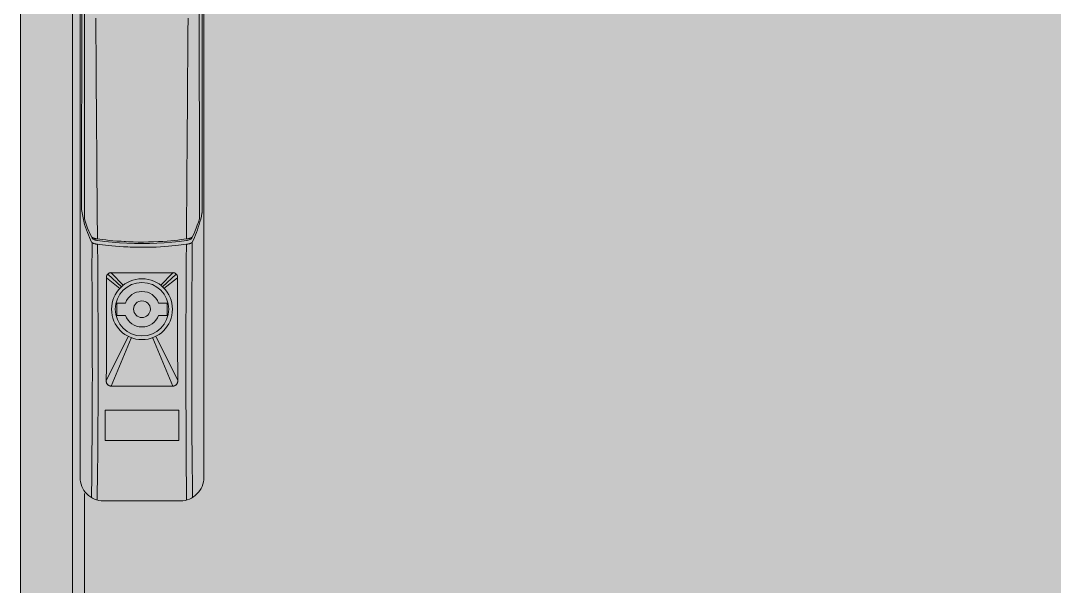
# Model space of a CAD drawing. Header units: millimetres. Extents: x 6914 to 9858, y -2771 to -210.
# Drawn here: x 8621.2 to 8930.4, y -1521 to -1351.7 of the extents above; entities that cross this region are included whole.
import ezdxf

# ---------------------------------------------------------------- set-up
doc = ezdxf.new("R2010")
doc.units = ezdxf.units.MM
doc.layers.get('0').update_dxf_attribs({"lineweight": 9})
doc.layers.add('THICK', color=7, linetype='Continuous', lineweight=13)
doc.layers.add('Штриховка шкафов', color=7, linetype='Continuous', lineweight=9)

# ---------------------------------------------------------------- blocks, each defined once
blk = doc.blocks.new('Из_буфера32398')
at = {"ltscale": 100}
h = blk.add_hatch(color=251, dxfattribs=at)
edge = h.paths.add_edge_path()
edge.add_arc((-11.52, -268.51), 7, 180, 270, ccw=False)
edge.add_line((-18.52, -268.51), (-18.52, -7))
edge.add_arc((-11.52, -7), 7, 90, 180, ccw=False)
edge.add_line((-11.52, 0), (11.52, 0))
edge.add_arc((11.52, -7), 7, 0, 90, ccw=False)
edge.add_line((18.52, -7), (18.52, -268.51))
edge.add_arc((11.52, -268.51), 7, 270, 360, ccw=False)
edge.add_line((11.52, -275.51), (-11.52, -275.51))
for p, q in [((-17.07, -55.2), (-17.19, -186.87)), ((17.07, -55.21), (17.19, -186.88)), ((-7.5, -220.03), (-7.5, -216.33)), ((7.55, -216.33), (7.55, -220.03))]:
    blk.add_line(p, q, dxfattribs=at)
blk.add_lwpolyline([(-11.52, -275.51, -0.414214), (-18.52, -268.51), (-18.52, -7, -0.414214), (-11.52, 0), (11.52, 0, -0.414214), (18.52, -7), (18.52, -268.51, -0.414214), (11.52, -275.51)], format="xyb", close=True, dxfattribs=at)
blk.add_lwpolyline([(-11.04, -248.42), (11.06, -248.42), (11.06, -257.49), (-11.04, -257.49)], close=True, dxfattribs=at)
blk.add_circle((0.02, -218.18), 9.1, dxfattribs=at)
at = {"layer": 'THICK'}
for p, q in [((-17.97, -75.85), (-18.04, -188.3)), ((17.97, -75.86), (18.04, -188.31)), ((-13.8, -131.07), (-13.79, -132.5)), ((-13.79, -132.5), (-13.78, -133.93)), ((13.79, -132.51), (13.78, -133.94)), ((13.8, -131.08), (13.79, -132.51)), ((-13.78, -133.93), (-13.77, -135.36)), ((-13.77, -135.36), (-13.76, -136.8)), ((13.77, -135.37), (13.76, -136.81)), ((13.78, -133.94), (13.77, -135.37)), ((-13.76, -136.8), (-13.75, -138.23)), ((-13.75, -138.23), (-13.73, -139.66)), ((13.75, -138.24), (13.73, -139.67)), ((13.76, -136.81), (13.75, -138.24)), ((-13.73, -139.66), (-13.72, -141.09)), ((-13.72, -141.09), (-13.7, -144.29)), ((13.72, -141.1), (13.7, -144.3)), ((13.73, -139.67), (13.72, -141.1)), ((-13.7, -144.29), (-13.68, -147.45)), ((13.7, -144.3), (13.68, -147.46)), ((-13.68, -147.45), (-13.66, -150.59)), ((13.68, -147.46), (13.66, -150.6)), ((-13.66, -150.59), (-13.64, -153.71)), ((13.66, -150.6), (13.64, -153.72)), ((-13.64, -153.71), (-13.62, -156.79)), ((13.64, -153.72), (13.62, -156.8)), ((-13.62, -156.79), (-13.59, -159.85)), ((13.62, -156.8), (13.59, -159.86)), ((-13.59, -159.85), (-13.57, -162.88)), ((13.59, -159.86), (13.57, -162.89)), ((-13.57, -162.88), (-13.55, -165.89)), ((13.57, -162.89), (13.55, -165.9)), ((-13.55, -165.89), (-13.53, -168.87)), ((13.55, -165.9), (13.53, -168.88)), ((-13.53, -168.87), (-13.51, -171.82)), ((13.53, -168.88), (13.51, -171.83)), ((-13.51, -171.82), (-13.48, -174.74)), ((13.51, -171.83), (13.48, -174.75)), ((-13.48, -174.74), (-13.46, -177.64)), ((13.48, -174.75), (13.46, -177.65)), ((-13.46, -177.64), (-13.44, -180.5)), ((13.46, -177.65), (13.44, -180.51)), ((-13.44, -180.5), (-13.42, -183.35)), ((13.44, -180.51), (13.42, -183.36)), ((-13.42, -183.35), (-13.4, -186.16)), ((13.42, -183.36), (13.4, -186.17)), ((-18.04, -188.3), (-17.13, -192.83)), ((-17.19, -191.02), (-17.19, -186.87)), ((-13.4, -186.16), (-13.38, -188.95)), ((13.4, -186.17), (13.38, -188.96)), ((17.19, -191.03), (17.19, -186.88)), ((18.04, -188.31), (18.04, -188.53)), ((18.04, -188.53), (18.04, -188.6)), ((-16.89, -192.09), (-17.17, -191.16)), ((-13.38, -188.95), (-13.35, -191.71)), ((13.38, -188.96), (13.36, -191.72)), ((16.89, -192.1), (17.17, -191.17)), ((17.58, -191.19), (17.36, -192.02)), ((17.78, -190.34), (17.58, -191.19)), ((17.95, -189.47), (17.78, -190.34)), ((17.96, -189.43), (17.95, -189.47)), ((17.97, -189.38), (17.96, -189.43)), ((17.98, -189.32), (17.97, -189.38)), ((17.99, -189.27), (17.98, -189.32)), ((18, -189.15), (17.99, -189.21)), ((17.99, -189.21), (17.99, -189.27)), ((18.01, -189.04), (18, -189.09)), ((18, -189.09), (18, -189.15)), ((18.02, -188.92), (18.01, -188.98)), ((18.01, -188.98), (18.01, -189.04)), ((18.03, -188.8), (18.02, -188.86)), ((18.02, -188.86), (18.02, -188.92)), ((18.04, -188.6), (18.03, -188.67)), ((18.03, -188.67), (18.03, -188.74)), ((18.03, -188.74), (18.03, -188.8)), ((-17.13, -192.83), (-16.87, -193.63)), ((-16.57, -193.01), (-16.89, -192.09)), ((-16.87, -193.63), (-16.6, -194.41)), ((-16.6, -194.41), (-16.32, -195.18)), ((-16.23, -193.94), (-16.57, -193.01)), ((-15.85, -194.87), (-16.23, -193.94)), ((-13.35, -191.71), (-13.33, -194.44)), ((-13.33, -194.44), (-13.32, -197.14)), ((13.34, -194.45), (13.32, -197.15)), ((13.36, -191.72), (13.34, -194.45)), ((15.85, -194.88), (16.23, -193.95)), ((16.23, -193.95), (16.57, -193.02)), ((16.61, -194.42), (16.32, -195.19)), ((16.57, -193.02), (16.89, -192.1)), ((16.87, -193.64), (16.61, -194.42)), ((17.13, -192.84), (16.87, -193.64)), ((17.36, -192.02), (17.13, -192.84)), ((-16.32, -195.18), (-16.02, -195.94)), ((-16.02, -195.94), (-15.71, -196.68)), ((-15.79, -195.03), (-15.85, -194.87)), ((-15.42, -195.88), (-15.79, -195.03)), ((-15.71, -196.68), (-15.38, -197.41)), ((-15, -196.6), (-15.42, -195.88)), ((-15.38, -197.41), (-15.05, -198.12)), ((-14.97, -196.62), (-15, -196.6)), ((-14.92, -196.89), (-15, -196.6)), ((-14.94, -196.65), (-14.97, -196.62)), ((-14.9, -196.68), (-14.94, -196.65)), ((-14.83, -196.99), (-14.92, -196.89)), ((-14.86, -196.7), (-14.9, -196.68)), ((-14.82, -196.73), (-14.86, -196.7)), ((-14.8, -197.02), (-14.83, -196.99)), ((-14.77, -196.76), (-14.82, -196.73)), ((-14.71, -197.1), (-14.8, -197.02)), ((-14.71, -196.79), (-14.77, -196.76)), ((-14.65, -196.82), (-14.71, -196.79)), ((-14.6, -197.18), (-14.71, -197.1)), ((-14.58, -196.85), (-14.65, -196.82)), ((-14.47, -197.26), (-14.6, -197.18)), ((-14.5, -196.88), (-14.58, -196.85)), ((-14.42, -196.91), (-14.5, -196.88)), ((-14.33, -197.33), (-14.47, -197.26)), ((-14.33, -196.94), (-14.42, -196.91)), ((-14.23, -196.97), (-14.33, -196.94)), ((-14.14, -197.41), (-14.33, -197.33)), ((-14.13, -197), (-14.23, -196.97)), ((-14.02, -197.45), (-14.14, -197.41)), ((-14.01, -197.03), (-14.13, -197)), ((-13.86, -197.51), (-14.02, -197.45)), ((-13.89, -197.05), (-14.01, -197.03)), ((-13.76, -197.08), (-13.89, -197.05)), ((-13.69, -197.55), (-13.86, -197.51)), ((-13.62, -197.1), (-13.76, -197.08)), ((-13.51, -197.59), (-13.69, -197.55)), ((-13.47, -197.12), (-13.62, -197.1)), ((-13.33, -197.62), (-13.51, -197.59)), ((-13.32, -197.14), (-13.47, -197.12)), ((-11.13, -197.9), (-13.33, -197.62)), ((-12.54, -197.25), (-13.32, -197.14)), ((-11.69, -197.35), (-12.54, -197.25)), ((-10.76, -197.46), (-11.69, -197.35)), ((-9.75, -197.57), (-10.76, -197.46)), ((-8.67, -197.67), (-9.75, -197.57)), ((-7.5, -197.77), (-8.67, -197.67)), ((-6.25, -197.86), (-7.5, -197.77)), ((6.25, -197.87), (7.5, -197.78)), ((7.5, -197.78), (8.67, -197.68)), ((8.67, -197.68), (9.75, -197.58)), ((9.75, -197.58), (10.76, -197.47)), ((10.76, -197.47), (11.69, -197.36)), ((11.13, -197.91), (13.33, -197.63)), ((11.69, -197.36), (12.54, -197.26)), ((12.54, -197.26), (13.32, -197.15)), ((13.32, -197.15), (13.47, -197.13)), ((13.33, -197.63), (13.51, -197.6)), ((13.47, -197.13), (13.62, -197.11)), ((13.51, -197.6), (13.69, -197.56)), ((13.62, -197.11), (13.76, -197.09)), ((13.69, -197.56), (13.86, -197.52)), ((13.76, -197.09), (13.89, -197.06)), ((13.86, -197.52), (14.03, -197.46)), ((13.89, -197.06), (14.01, -197.04)), ((14.01, -197.04), (14.13, -197.01)), ((14.03, -197.46), (14.14, -197.42)), ((14.13, -197.01), (14.23, -196.98)), ((14.14, -197.42), (14.33, -197.34)), ((14.23, -196.98), (14.33, -196.95)), ((14.33, -196.95), (14.42, -196.92)), ((14.33, -197.34), (14.47, -197.27)), ((14.42, -196.92), (14.5, -196.89)), ((14.47, -197.27), (14.6, -197.19)), ((14.5, -196.89), (14.58, -196.86)), ((14.58, -196.86), (14.65, -196.83)), ((14.6, -197.19), (14.71, -197.11)), ((14.65, -196.83), (14.71, -196.8)), ((14.71, -196.8), (14.77, -196.77)), ((14.71, -197.11), (14.8, -197.03)), ((14.77, -196.77), (14.82, -196.74)), ((14.8, -197.03), (14.83, -197)), ((14.82, -196.74), (14.86, -196.71)), ((14.83, -197), (14.92, -196.9)), ((14.86, -196.71), (14.91, -196.69)), ((14.91, -196.69), (14.94, -196.66)), ((14.92, -196.9), (15, -196.61)), ((14.94, -196.66), (14.97, -196.63)), ((14.97, -196.63), (15, -196.61)), ((15, -196.61), (15.42, -195.89)), ((15.38, -197.42), (15.05, -198.13)), ((15.71, -196.69), (15.38, -197.42)), ((15.42, -195.89), (15.79, -195.04)), ((16.02, -195.95), (15.71, -196.69)), ((15.79, -195.04), (15.85, -194.88)), ((16.32, -195.19), (16.02, -195.95)), ((-15.05, -198.12), (-15.03, -198.15)), ((-15.03, -198.15), (-15.01, -198.17)), ((-15.01, -198.17), (-14.99, -198.19)), ((-14.99, -198.19), (-14.96, -198.22)), ((-14.96, -198.22), (-14.93, -198.24)), ((-14.93, -198.24), (-14.94, -207.56)), ((-14.93, -198.24), (-14.9, -198.27)), ((-14.9, -198.27), (-14.86, -198.3)), ((-14.86, -198.3), (-14.82, -198.33)), ((-14.82, -198.33), (-14.77, -198.35)), ((-14.77, -198.35), (-14.71, -198.38)), ((-14.71, -198.38), (-14.65, -198.41)), ((-14.65, -198.41), (-14.59, -198.44)), ((-14.59, -198.44), (-14.51, -198.47)), ((-14.51, -198.47), (-14.43, -198.5)), ((-14.43, -198.5), (-14.34, -198.53)), ((-14.34, -198.53), (-14.24, -198.56)), ((-14.24, -198.56), (-14.13, -198.59)), ((-14.13, -198.59), (-14.02, -198.62)), ((-14.02, -198.62), (-13.9, -198.65)), ((-13.9, -198.65), (-13.76, -198.68)), ((-13.76, -198.68), (-13.62, -198.7)), ((-13.62, -198.7), (-13.47, -198.72)), ((-13.47, -198.72), (-13.3, -198.74)), ((-13.3, -198.74), (-12.57, -198.84)), ((-13.26, -198.75), (-13.22, -204.75)), ((-12.57, -198.84), (-11.78, -198.94)), ((-11.78, -198.94), (-10.91, -199.04)), ((-8.92, -198.13), (-11.13, -197.9)), ((-10.91, -199.04), (-9.98, -199.14)), ((-9.98, -199.14), (-8.98, -199.24)), ((-8.98, -199.24), (-7.91, -199.33)), ((-6.7, -198.31), (-8.92, -198.13)), ((-7.91, -199.33), (-6.78, -199.42)), ((-6.78, -199.42), (-5.56, -199.49)), ((-4.48, -198.44), (-6.7, -198.31)), ((-4.92, -197.94), (-6.25, -197.86)), ((-5.56, -199.49), (-4.26, -199.56)), ((-5.32, -197.92), (-4.03, -197.99)), ((-3.52, -199.6), (-4.96, -199.53)), ((-3.51, -198), (-4.92, -197.94)), ((-2.25, -198.51), (-4.48, -198.44)), ((-4.43, -198.45), (-2.21, -198.52)), ((-4.26, -199.56), (-2.85, -199.61)), ((-4.03, -197.99), (-2.64, -198.04)), ((-1.98, -199.64), (-3.52, -199.6)), ((-2.64, -198.04), (-1.16, -198.07)), ((-2.21, -198.52), (0.02, -198.55)), ((-0.35, -199.66), (-1.98, -199.64)), ((-1.16, -198.07), (0.43, -198.07)), ((1.31, -199.65), (-0.35, -199.66)), ((0.02, -198.55), (2.25, -198.52)), ((0.43, -198.07), (2.01, -198.05)), ((2.85, -199.62), (1.31, -199.65)), ((2.01, -198.05), (3.51, -198.01)), ((2.25, -198.52), (4.48, -198.45)), ((4.26, -199.57), (2.85, -199.62)), ((3.51, -198.01), (4.92, -197.95)), ((5.56, -199.5), (4.26, -199.57)), ((4.48, -198.45), (6.7, -198.32)), ((4.92, -197.95), (6.25, -197.87)), ((6.78, -199.43), (5.56, -199.5)), ((6.7, -198.32), (8.92, -198.14)), ((7.91, -199.34), (6.78, -199.43)), ((8.98, -199.25), (7.91, -199.34)), ((8.92, -198.14), (11.13, -197.91)), ((9.98, -199.15), (8.98, -199.25)), ((10.91, -199.05), (9.98, -199.15)), ((11.78, -198.95), (10.91, -199.05)), ((12.58, -198.85), (11.78, -198.95)), ((13.31, -198.75), (12.58, -198.85)), ((13.31, -198.75), (13.27, -203.5)), ((13.47, -198.73), (13.31, -198.75)), ((13.62, -198.71), (13.47, -198.73)), ((13.76, -198.69), (13.62, -198.71)), ((13.9, -198.66), (13.76, -198.69)), ((14.02, -198.63), (13.9, -198.66)), ((14.14, -198.6), (14.02, -198.63)), ((14.24, -198.57), (14.14, -198.6)), ((14.34, -198.54), (14.24, -198.57)), ((14.43, -198.51), (14.34, -198.54)), ((14.51, -198.48), (14.43, -198.51)), ((14.59, -198.45), (14.51, -198.48)), ((14.65, -198.42), (14.59, -198.45)), ((14.71, -198.39), (14.65, -198.42)), ((14.77, -198.36), (14.71, -198.39)), ((14.82, -198.34), (14.77, -198.36)), ((14.86, -198.31), (14.82, -198.34)), ((14.9, -198.28), (14.86, -198.31)), ((14.93, -198.25), (14.9, -198.28)), ((14.96, -198.23), (14.93, -198.25)), ((14.99, -198.2), (14.96, -198.23)), ((15.01, -198.18), (14.99, -198.2)), ((15.05, -198.13), (15.01, -202.89)), ((15.03, -198.15), (15.01, -198.18)), ((15.05, -198.13), (15.03, -198.15)), ((13.27, -203.5), (13.24, -208.16)), ((15.01, -202.89), (14.98, -207.55)), ((-13.22, -204.75), (-13.18, -210.61)), ((-14.94, -207.56), (-14.91, -212.14)), ((-10.61, -208.58), (-10.6, -208.51)), ((-10.61, -208.64), (-10.61, -208.58)), ((-10.61, -208.71), (-10.61, -208.64)), ((-10.6, -208.78), (-10.61, -208.71)), ((-10.6, -208.51), (-10.59, -208.44)), ((-10.59, -210.21), (-10.6, -208.78)), ((-6.56, -211.96), (-10.6, -208.78)), ((-10.59, -208.44), (-10.58, -208.38)), ((-10.58, -211.6), (-10.59, -210.21)), ((-10.58, -208.38), (-10.57, -208.31)), ((-10.57, -208.31), (-10.55, -208.24)), ((-10.55, -208.24), (-10.53, -208.18)), ((-10.53, -208.18), (-10.51, -208.11)), ((-10.51, -208.11), (-10.48, -208.05)), ((-10.48, -208.05), (-10.45, -207.99)), ((-10.45, -207.99), (-10.42, -207.93)), ((-10.42, -207.93), (-10.38, -207.87)), ((-10.38, -207.87), (-10.34, -207.81)), ((-10.34, -207.81), (-10.3, -207.76)), ((-10.3, -207.76), (-10.26, -207.71)), ((-10.26, -207.71), (-10.21, -207.66)), ((-10.21, -207.66), (-10.17, -207.62)), ((-6.06, -211.47), (-10.21, -207.66)), ((-10.17, -207.62), (-10.12, -207.58)), ((-10.12, -207.58), (-10.08, -207.54)), ((-10.08, -207.54), (-10.03, -207.5)), ((-10.03, -207.5), (-9.98, -207.47)), ((-9.98, -207.47), (-9.92, -207.43)), ((-9.92, -207.43), (-9.87, -207.4)), ((-9.87, -207.4), (-9.81, -207.38)), ((-9.81, -207.38), (-9.76, -207.35)), ((-9.76, -207.35), (-9.7, -207.33)), ((-9.7, -207.33), (-9.64, -207.31)), ((-9.64, -207.31), (-9.58, -207.29)), ((-9.58, -207.29), (-9.52, -207.28)), ((-9.52, -207.28), (-9.46, -207.26)), ((-9.46, -207.26), (-9.4, -207.25)), ((-9.4, -207.25), (-9.34, -207.25)), ((-9.34, -207.25), (-9.28, -207.24)), ((-9.28, -207.24), (-9.22, -207.24)), ((-9.22, -207.24), (-9.16, -207.25)), ((-9.16, -207.25), (-8.46, -207.25)), ((-5.52, -211.04), (-9.16, -207.25)), ((-8.46, -207.25), (-7.79, -207.25)), ((-7.79, -207.25), (-7.13, -207.25)), ((-7.13, -207.25), (-6.5, -207.26)), ((-6.5, -207.26), (-5.88, -207.26)), ((-5.88, -207.26), (-5.28, -207.26)), ((-5.44, -207.26), (-5.39, -207.26)), ((-5.39, -207.26), (-5.03, -207.26)), ((-5.03, -207.26), (-4.93, -207.26)), ((-4.93, -207.26), (-4.57, -207.26)), ((-4.57, -207.26), (-4.44, -207.26)), ((-4.44, -207.26), (-4.11, -207.26)), ((-4.11, -207.26), (-3.88, -207.26)), ((-3.88, -207.26), (-3.65, -207.27)), ((-3.65, -207.27), (-3.23, -207.27)), ((-3.23, -207.27), (-3.19, -207.27)), ((-3.19, -207.27), (-2.73, -207.28)), ((-2.73, -207.28), (-2.4, -207.28)), ((-2.4, -207.28), (-2.27, -207.28)), ((-2.27, -207.28), (-1.82, -207.28)), ((-1.82, -207.28), (-1.36, -207.29)), ((-1.36, -207.29), (-1.03, -207.29)), ((-1.03, -207.29), (-0.9, -207.29)), ((-0.9, -207.29), (-0.44, -207.29)), ((-0.44, -207.29), (0.02, -207.29)), ((0.02, -207.29), (0.48, -207.29)), ((0.48, -207.29), (0.94, -207.29)), ((0.94, -207.29), (1.03, -207.29)), ((1.03, -207.29), (1.4, -207.29)), ((1.4, -207.29), (1.86, -207.28)), ((1.86, -207.28), (2.32, -207.28)), ((2.32, -207.28), (2.4, -207.28)), ((2.4, -207.28), (2.78, -207.27)), ((2.78, -207.27), (3.24, -207.27)), ((3.24, -207.27), (3.7, -207.27)), ((3.7, -207.27), (3.89, -207.26)), ((3.89, -207.26), (4.16, -207.26)), ((4.16, -207.26), (4.44, -207.26)), ((4.44, -207.26), (4.62, -207.26)), ((4.62, -207.26), (4.94, -207.26)), ((4.94, -207.26), (5.08, -207.26)), ((5.08, -207.26), (5.4, -207.26)), ((5.4, -207.26), (5.49, -207.26)), ((5.5, -207.26), (6.21, -207.25)), ((5.57, -211.04), (9.21, -207.25)), ((6.11, -211.47), (10.27, -207.65)), ((6.21, -207.25), (6.87, -207.25)), ((6.6, -211.96), (10.65, -208.77)), ((6.87, -207.25), (7.5, -207.25)), ((7.5, -207.25), (8.1, -207.25)), ((8.1, -207.25), (8.67, -207.25)), ((8.67, -207.25), (9.21, -207.25)), ((9.21, -207.25), (9.27, -207.24)), ((9.27, -207.24), (9.33, -207.24)), ((9.33, -207.24), (9.39, -207.25)), ((9.39, -207.25), (9.45, -207.25)), ((9.45, -207.25), (9.51, -207.26)), ((9.51, -207.26), (9.57, -207.27)), ((9.57, -207.27), (9.63, -207.29)), ((9.63, -207.29), (9.69, -207.3)), ((9.69, -207.3), (9.75, -207.32)), ((9.75, -207.32), (9.81, -207.34)), ((9.81, -207.34), (9.87, -207.37)), ((9.87, -207.37), (9.92, -207.4)), ((9.92, -207.4), (9.98, -207.43)), ((9.98, -207.43), (10.03, -207.46)), ((10.03, -207.46), (10.08, -207.49)), ((10.08, -207.49), (10.13, -207.53)), ((10.13, -207.53), (10.18, -207.57)), ((10.18, -207.57), (10.22, -207.61)), ((10.22, -207.61), (10.27, -207.65)), ((10.27, -207.65), (10.31, -207.7)), ((10.31, -207.7), (10.36, -207.75)), ((10.36, -207.75), (10.4, -207.8)), ((10.4, -207.8), (10.43, -207.86)), ((10.43, -207.86), (10.47, -207.92)), ((10.47, -207.92), (10.5, -207.98)), ((10.5, -207.98), (10.53, -208.04)), ((10.53, -208.04), (10.56, -208.1)), ((10.56, -208.1), (10.58, -208.17)), ((10.58, -208.17), (10.6, -208.23)), ((10.6, -208.23), (10.62, -208.3)), ((10.62, -208.3), (10.63, -208.37)), ((10.63, -208.37), (10.64, -208.44)), ((10.64, -208.44), (10.65, -208.5)), ((10.65, -208.77), (10.64, -210.46)), ((10.65, -208.5), (10.65, -208.57)), ((10.65, -208.57), (10.66, -208.64)), ((10.66, -208.64), (10.65, -208.71)), ((10.65, -208.71), (10.65, -208.77)), ((13.24, -208.16), (13.22, -212.74)), ((14.98, -207.55), (14.96, -212.14)), ((-14.91, -212.14), (-14.89, -216.64)), ((-13.18, -210.61), (-13.16, -216.34)), ((-10.58, -212.96), (-10.58, -211.6)), ((-10.57, -214.29), (-10.58, -212.96)), ((10.63, -212.01), (10.62, -213.43)), ((10.64, -210.46), (10.63, -212.01)), ((13.22, -212.74), (13.2, -217.23)), ((14.96, -212.14), (14.93, -216.63)), ((-13.16, -216.34), (-13.13, -221.92)), ((-10.57, -215.58), (-10.57, -214.29)), ((-10.57, -216.84), (-10.57, -215.58)), ((-4.94, -216.33), (-7.5, -216.33)), ((4.99, -216.33), (7.55, -216.33)), ((10.62, -214.74), (10.61, -215.95)), ((10.61, -215.95), (10.61, -218.08)), ((10.62, -213.43), (10.62, -214.74)), ((-14.89, -216.64), (-14.87, -221.04)), ((-10.56, -218.08), (-10.57, -216.84)), ((-10.57, -220.42), (-10.56, -218.08)), ((10.61, -218.08), (10.61, -219.79)), ((13.2, -217.23), (13.18, -221.63)), ((14.93, -216.63), (14.91, -221.04)), ((-14.87, -221.04), (-14.85, -225.36)), ((-13.13, -221.92), (-13.12, -227.37)), ((-10.57, -222.97), (-10.57, -220.42)), ((-4.94, -220.03), (-7.5, -220.03)), ((4.99, -220.03), (7.55, -220.03)), ((10.61, -219.79), (10.61, -221.52)), ((10.61, -221.52), (10.62, -223.28)), ((13.18, -221.63), (13.17, -225.94)), ((14.91, -221.04), (14.9, -225.36)), ((-14.85, -225.36), (-14.84, -229.6)), ((-10.59, -225.74), (-10.57, -222.97)), ((10.62, -223.28), (10.63, -225.09)), ((10.63, -225.09), (10.64, -226.95)), ((14.9, -225.36), (14.89, -229.59)), ((-13.12, -227.37), (-13.11, -232.68)), ((-4.16, -226.43), (-10.66, -239.53)), ((-10.63, -232.02), (-10.61, -228.74)), ((-10.61, -228.74), (-10.59, -225.74)), ((-3.22, -226.84), (-9.23, -241.18)), ((3.26, -226.84), (9.27, -241.18)), ((4.21, -226.43), (10.7, -239.53)), ((10.64, -226.95), (10.65, -228.87)), ((13.17, -225.94), (13.16, -230.17)), ((-14.84, -229.6), (-14.84, -233.75)), ((10.65, -228.87), (10.66, -230.86)), ((10.66, -230.86), (10.68, -232.92)), ((13.16, -230.17), (13.15, -234.32)), ((14.89, -229.59), (14.88, -233.74)), ((-14.84, -233.75), (-14.83, -237.82)), ((-13.11, -232.68), (-13.11, -237.86)), ((-10.64, -235.61), (-10.63, -232.02)), ((10.68, -232.92), (10.69, -235.06)), ((13.15, -234.32), (13.15, -238.39)), ((14.88, -233.74), (14.88, -237.81)), ((-14.83, -237.82), (-14.84, -241.81)), ((-13.11, -237.86), (-13.12, -242.91)), ((-10.66, -239.53), (-10.64, -235.61)), ((10.69, -235.06), (10.7, -237.26)), ((10.7, -237.26), (10.7, -239.53)), ((14.88, -237.81), (14.88, -241.81)), ((-10.67, -239.63), (-10.66, -239.53)), ((-10.67, -239.73), (-10.67, -239.63)), ((-10.67, -239.82), (-10.67, -239.73)), ((-10.66, -239.92), (-10.67, -239.82)), ((-10.64, -240.01), (-10.66, -239.92)), ((-10.62, -240.11), (-10.64, -240.01)), ((-10.59, -240.2), (-10.62, -240.11)), ((-10.56, -240.29), (-10.59, -240.2)), ((-10.52, -240.38), (-10.56, -240.29)), ((-10.47, -240.46), (-10.52, -240.38)), ((-10.42, -240.55), (-10.47, -240.46)), ((-10.36, -240.62), (-10.42, -240.55)), ((-10.29, -240.7), (-10.36, -240.62)), ((-10.22, -240.77), (-10.29, -240.7)), ((-10.15, -240.83), (-10.22, -240.77)), ((-10.07, -240.89), (-10.15, -240.83)), ((-9.99, -240.94), (-10.07, -240.89)), ((-9.91, -241), (-9.99, -240.94)), ((-9.83, -241.05), (-9.91, -241)), ((-9.77, -241.07), (-9.83, -241.05)), ((-9.71, -241.09), (-9.77, -241.07)), ((-9.66, -241.11), (-9.71, -241.09)), ((-9.6, -241.13), (-9.66, -241.11)), ((-9.54, -241.14), (-9.6, -241.13)), ((9.61, -241.14), (9.56, -241.15)), ((9.66, -241.12), (9.61, -241.14)), ((9.72, -241.11), (9.66, -241.12)), ((9.77, -241.09), (9.72, -241.11)), ((9.82, -241.07), (9.77, -241.09)), ((9.87, -241.05), (9.82, -241.07)), ((9.96, -241), (9.87, -241.05)), ((10.04, -240.94), (9.96, -241)), ((10.13, -240.88), (10.04, -240.94)), ((10.21, -240.82), (10.13, -240.88)), ((10.29, -240.75), (10.21, -240.82)), ((10.36, -240.67), (10.29, -240.75)), ((10.42, -240.59), (10.36, -240.67)), ((10.48, -240.51), (10.42, -240.59)), ((10.54, -240.42), (10.48, -240.51)), ((10.58, -240.33), (10.54, -240.42)), ((10.62, -240.23), (10.58, -240.33)), ((10.65, -240.14), (10.62, -240.23)), ((10.68, -240.04), (10.65, -240.14)), ((10.7, -239.94), (10.68, -240.04)), ((10.7, -239.53), (10.71, -239.63)), ((10.71, -239.84), (10.7, -239.94)), ((10.71, -239.63), (10.72, -239.74)), ((10.72, -239.74), (10.71, -239.84)), ((13.15, -238.39), (13.16, -242.38)), ((-14.84, -241.81), (-14.85, -245.73)), ((-13.12, -242.91), (-13.13, -247.85)), ((-9.48, -241.15), (-9.54, -241.14)), ((-9.42, -241.16), (-9.48, -241.15)), ((-9.35, -241.17), (-9.42, -241.16)), ((-9.29, -241.17), (-9.35, -241.17)), ((-9.23, -241.18), (-9.29, -241.17)), ((-7.39, -241.18), (-9.23, -241.18)), ((-5.53, -241.18), (-7.39, -241.18)), ((-3.65, -241.18), (-5.53, -241.18)), ((-1.8, -241.18), (-3.65, -241.18)), ((0.02, -241.17), (-1.8, -241.18)), ((1.85, -241.18), (0.02, -241.17)), ((3.7, -241.18), (1.85, -241.18)), ((5.57, -241.18), (3.7, -241.18)), ((7.43, -241.18), (5.57, -241.18)), ((9.27, -241.18), (7.43, -241.18)), ((9.33, -241.17), (9.27, -241.18)), ((9.39, -241.17), (9.33, -241.17)), ((9.44, -241.16), (9.39, -241.17)), ((9.5, -241.16), (9.44, -241.16)), ((9.56, -241.15), (9.5, -241.16)), ((13.16, -242.38), (13.17, -246.3)), ((14.88, -241.81), (14.89, -245.73)), ((-14.85, -245.73), (-14.86, -249.58)), ((13.17, -246.3), (13.19, -250.14)), ((14.89, -245.73), (14.91, -249.57)), ((-14.86, -249.58), (-14.88, -253.35)), ((-13.13, -247.85), (-13.16, -252.67)), ((13.19, -250.14), (13.21, -253.92)), ((14.91, -249.57), (14.93, -253.35)), ((-14.88, -253.35), (-14.91, -257.06)), ((-13.16, -252.67), (-13.19, -257.38)), ((14.93, -253.35), (14.95, -257.06)), ((13.21, -253.92), (13.24, -257.63)), ((-14.91, -257.06), (-14.94, -260.71)), ((-13.19, -257.38), (-13.23, -262)), ((13.24, -257.63), (13.27, -261.27)), ((14.95, -257.06), (14.98, -260.71)), ((-14.94, -260.71), (-14.97, -264.29)), ((-13.23, -262), (-13.28, -266.51)), ((13.27, -261.27), (13.31, -275.28)), ((14.98, -260.71), (15.14, -274.5)), ((-14.97, -264.29), (-15.01, -267.81)), ((-15.01, -267.81), (-15.06, -274.55)), ((-13.28, -266.51), (-13.34, -275.27))]:
    blk.add_line(p, q, dxfattribs=at)
for centre, radius, start, end in [((-16.69, -191.02), 0.5, 179.9426, 196.3424), ((16.69, -191.03), 0.5, 343.6576, 0.0574), ((0.02, -218.18), 8, 90, 270), ((0.02, -218.18), 8, 270, 90), ((0.02, -218.18), 5.3, 90, 159.5704), ((0.02, -218.18), 5.3, 20.4296, 90), ((0.02, -218.18), 2.5, 0, 180), ((0.02, -218.18), 2.5, 180, 358.8116), ((0.02, -218.18), 2.5, 358.8116, 0), ((0.02, -218.18), 5.3, 200.4296, 270), ((0.02, -218.18), 5.3, 270, 339.5704)]:
    blk.add_arc(centre, radius, start, end, dxfattribs=at)
blk = doc.blocks.new('NSYSFD204')
at = {"layer": 'THICK'}
for p, q in [((-184.5, -1.8), (-184.5, -1964.2)), ((-180.9, -1115.96), (-180.9, -1962.4))]:
    blk.add_line(p, q, dxfattribs=at)
at = {"ltscale": 100}
blk.add_blockref('Из_буфера32398', (-163.73, -842.59), dxfattribs=at)
blk = doc.blocks.new('Из_буфера4442')
at = {"layer": 'Штриховка шкафов', "true_color": 0xc5c7c4}
blk.add_hatch(color=9, dxfattribs=at).paths.add_polyline_path([(-200, 2000), (200, 2000), (200, 0), (-200, 0)])
at = {"ltscale": 20}
blk.add_lwpolyline([(-200, 2000), (200, 2000), (200, 0), (-200, 0)], close=True, dxfattribs=at)
blk.add_blockref('NSYSFD204', (0, 1983), dxfattribs=at)

msp = doc.modelspace()

# ---------------------------------------------------------------- block references
at = {"ltscale": 40}
msp.add_blockref('Из_буфера4442', (8821.23, -2360.26), dxfattribs=at)

doc.saveas('drawing.dxf')
